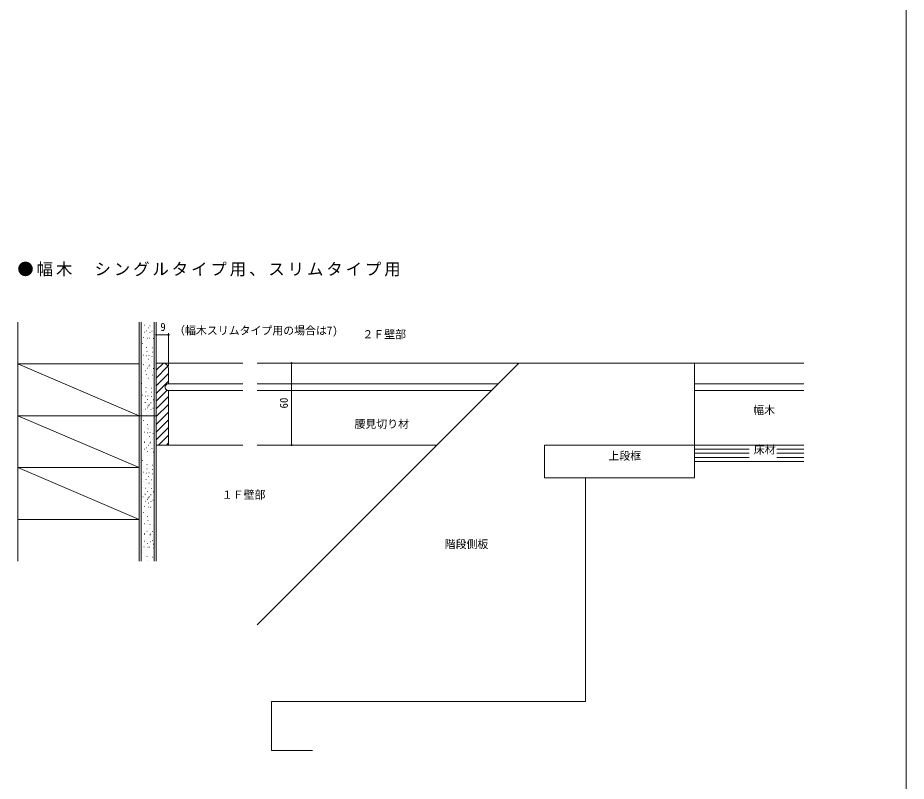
# Model space of a CAD drawing. Units: millimetres, scale not verified. Extents: x -1682 to -296, y -1188 to 1055.
# Drawn here: x -947 to -296, y -153 to 406 of the extents above; entities that cross this region are included whole.
import ezdxf
from ezdxf.enums import TextEntityAlignment as Align

# ---------------------------------------------------------------- set-up
doc = ezdxf.new("R2010")
doc.units = ezdxf.units.MM
doc.header["$LTSCALE"] = 4
doc.layers.add('0-1_USER1', color=4, linetype='Continuous')
for name, color, linetype, lineweight in [('0-2_YKK_ZWAK', 7, 'Continuous', 9), ('0-3_YKK_D', 6, 'Continuous', 9), ('0-4_YKK_11', 7, 'Continuous', 9), ('0-5_YSS_K', 3, 'Continuous', 9)]:
    doc.layers.add(name, color=color, linetype=linetype, lineweight=lineweight)
doc.styles.add('ＭＳ ゴシック', font='')
doc.styles.get('ＭＳ ゴシック').set_extended_font_data('MS Gothic')

msp = doc.modelspace()

# ---------------------------------------------------------------- linework, layer by layer
at = {"layer": '0-2_YKK_ZWAK'}
msp.add_line((-296, 996), (-296, -1188), dxfattribs=at)
at = {"layer": '0-3_YKK_D'}
for p, q in [((-844.867, 174.132), (-844.017, 174.132)), ((-838.417, 174.132), (-844.017, 174.132)), ((-837.567, 174.132), (-838.417, 174.132)), ((-836.717, 151.211), (-836.717, 175.132)), ((-767.434, 153.211), (-745.508, 153.211)), ((-746.507, 152.361), (-746.507, 151.511)), ((-746.507, 151.511), (-746.507, 94.911)), ((-763.561, 93.211), (-745.508, 93.211)), ((-746.507, 94.061), (-746.507, 94.911))]:
    msp.add_line(p, q, dxfattribs=at)
for centre, start, end in [((-845.717, 174.132), 0, 180), ((-845.717, 174.132), 180, 0), ((-836.717, 174.132), 0, 180), ((-836.717, 174.132), 180, 0), ((-746.507, 153.211), 90, 270), ((-746.507, 153.211), 270, 90), ((-746.507, 93.211), 90, 270), ((-746.507, 93.211), 270, 90)]:
    msp.add_arc(centre, 0.425, start, end, dxfattribs=at)
at = {"layer": '0-4_YKK_11'}
for p, q in [((-845.717, 153.211), (-840.716, 153.211)), ((-845.717, 93.211), (-845.717, 153.211)), ((-845.717, 148.011), (-840.522, 153.206)), ((-845.717, 142.355), (-837.117, 150.955)), ((-845.717, 136.698), (-836.717, 145.698)), ((-836.717, 149.211), (-836.717, 138.211)), ((-845.717, 131.041), (-836.717, 140.041)), ((-845.717, 125.384), (-837.692, 133.409)), ((-836.717, 133.211), (-836.717, 93.211)), ((-845.717, 119.727), (-836.717, 128.727)), ((-845.717, 114.07), (-836.717, 123.07)), ((-845.717, 108.414), (-836.717, 117.414)), ((-845.717, 102.757), (-836.717, 111.757)), ((-845.717, 97.1), (-836.717, 106.1)), ((-843.948, 93.211), (-836.717, 100.443)), ((-836.717, 93.211), (-845.717, 93.211)), ((-838.291, 93.211), (-836.717, 94.786))]:
    msp.add_line(p, q, dxfattribs=at)
for centre, radius, start, end in [((-840.716, 149.211), 4, 0, 89.99998), ((-836.717, 135.711), 2.5, 89.99998, 270)]:
    msp.add_arc(centre, radius, start, end, dxfattribs=at)
at = {"layer": '0-5_YSS_K'}
for p, q in [((-947.217, 8.211), (-947.217, 183.211)), ((-858.217, 8.211), (-858.217, 183.211)), ((-856.717, 183.211), (-856.717, 8.211)), ((-847.217, 8.211), (-847.217, 183.211)), ((-845.717, 8.211), (-845.717, 183.211)), ((-854.582, 181), (-854.382, 181)), ((-854.582, 176.066), (-854.382, 176.066)), ((-853.124, 177.075), (-852.924, 177.075)), ((-851.442, 179.094), (-851.242, 179.094)), ((-850.421, 180.643), (-850.221, 180.643)), ((-848.964, 176.718), (-848.764, 176.718)), ((-847.281, 178.737), (-847.081, 178.737)), ((-855.031, 172.029), (-854.831, 172.029)), ((-852.227, 174.384), (-852.027, 174.384)), ((-852.115, 171.692), (-851.915, 171.692)), ((-850.87, 171.672), (-850.67, 171.672)), ((-850.421, 175.709), (-850.221, 175.709)), ((-848.066, 174.027), (-847.867, 174.027)), ((-847.954, 171.336), (-847.754, 171.336)), ((-855.816, 167.767), (-855.616, 167.767)), ((-852.788, 164.852), (-852.588, 164.852)), ((-848.627, 164.495), (-848.427, 164.495)), ((-855.367, 159.244), (-855.167, 159.244)), ((-853.012, 158.572), (-852.812, 158.572)), ((-852.676, 161.712), (-852.476, 161.712)), ((-851.207, 158.888), (-851.006, 158.888)), ((-848.851, 158.215), (-848.652, 158.215)), ((-848.515, 161.355), (-848.315, 161.355)), ((-947.217, 152.711), (-947.217, 114.711)), ((-858.217, 152.711), (-947.217, 152.711)), ((-947.217, 152.711), (-858.217, 114.711)), ((-858.217, 114.711), (-858.217, 152.711)), ((-855.178, 151.527), (-854.978, 151.527)), ((-855.031, 152.179), (-854.831, 152.179)), ((-853.461, 153.974), (-853.261, 153.974)), ((-851.554, 156.104), (-851.354, 156.104)), ((-851.218, 151.17), (-851.018, 151.17)), ((-851.018, 151.17), (-850.818, 151.17)), ((-850.87, 151.823), (-850.67, 151.823)), ((-849.3, 153.617), (-849.1, 153.617)), ((-847.394, 155.748), (-847.194, 155.748)), ((-840.716, 153.211), (-782.321, 153.211)), ((-579.845, 153.211), (-771.706, -38.65)), ((-771.706, 153.211), (-371, 153.211)), ((-451.141, 69.211), (-451.141, 153.211)), ((-855.178, 146.592), (-854.978, 146.592)), ((-853.72, 147.602), (-853.52, 147.602)), ((-852.823, 144.91), (-852.623, 144.91)), ((-852.038, 149.62), (-851.838, 149.62)), ((-851.018, 146.236), (-850.818, 146.236)), ((-849.56, 147.245), (-849.36, 147.245)), ((-848.663, 144.554), (-848.463, 144.554)), ((-847.878, 149.264), (-847.678, 149.264)), ((-856.412, 138.294), (-856.212, 138.294)), ((-855.627, 142.555), (-855.427, 142.555)), ((-852.711, 142.219), (-852.511, 142.219)), ((-851.466, 142.199), (-851.266, 142.199)), ((-848.551, 141.862), (-848.35, 141.862)), ((-836.717, 138.211), (-782.321, 138.211)), ((-771.706, 138.211), (-594.845, 138.211)), ((-451.141, 138.211), (-371, 138.211)), ((-853.384, 135.378), (-853.184, 135.378)), ((-853.272, 132.238), (-853.072, 132.238)), ((-849.223, 135.022), (-849.023, 135.022)), ((-849.111, 131.882), (-848.911, 131.882)), ((-836.717, 133.211), (-782.321, 133.211)), ((-771.706, 133.211), (-599.845, 133.211)), ((-451.141, 133.211), (-371, 133.211)), ((-855.963, 129.771), (-855.763, 129.771)), ((-854.057, 124.5), (-853.857, 124.5)), ((-853.857, 124.5), (-853.657, 124.5)), ((-853.608, 129.098), (-853.408, 129.098)), ((-852.15, 126.631), (-851.95, 126.631)), ((-851.803, 129.414), (-851.603, 129.414)), ((-849.896, 124.144), (-849.696, 124.144)), ((-849.696, 124.144), (-849.496, 124.144)), ((-849.448, 128.742), (-849.248, 128.742)), ((-847.99, 126.274), (-847.79, 126.274)), ((-855.627, 122.706), (-855.427, 122.706)), ((-853.857, 119.566), (-853.657, 119.566)), ((-852.399, 120.575), (-852.199, 120.575)), ((-851.814, 121.697), (-851.614, 121.697)), ((-851.502, 117.884), (-851.302, 117.884)), ((-851.466, 122.349), (-851.266, 122.349)), ((-850.717, 122.594), (-850.517, 122.594)), ((-849.696, 119.209), (-849.496, 119.209)), ((-848.238, 120.219), (-848.038, 120.219)), ((-947.217, 114.711), (-947.217, 76.711)), ((-947.217, 114.711), (-858.217, 76.711)), ((-858.217, 76.711), (-858.217, 114.711)), ((-855.09, 111.268), (-854.89, 111.268)), ((-852.063, 108.352), (-851.863, 108.352)), ((-851.95, 105.212), (-851.75, 105.212)), ((-854.642, 102.745), (-854.442, 102.745)), ((-852.287, 102.072), (-852.087, 102.072)), ((-850.829, 99.605), (-850.629, 99.605)), ((-850.481, 102.388), (-850.281, 102.388)), ((-848.126, 101.715), (-847.926, 101.715)), ((-854.453, 95.027), (-854.253, 95.027)), ((-854.305, 95.68), (-854.105, 95.68)), ((-852.735, 97.474), (-852.535, 97.474)), ((-851.313, 93.121), (-851.113, 93.121)), ((-850.492, 94.67), (-850.292, 94.67)), ((-850.292, 94.67), (-850.092, 94.67)), ((-850.145, 95.323), (-849.945, 95.323)), ((-848.575, 97.117), (-848.375, 97.117)), ((-840.716, 93.211), (-782.321, 93.211)), ((-771.706, 93.211), (-639.845, 93.211)), ((-561.141, 69.211), (-561.141, 93.211)), ((-451.141, 93.211), (-561.141, 93.211)), ((-371, 93.211), (-451.141, 93.211)), ((-854.902, 86.056), (-854.701, 86.056)), ((-854.453, 90.093), (-854.253, 90.093)), ((-852.995, 91.102), (-852.795, 91.102)), ((-852.098, 88.411), (-851.898, 88.411)), ((-851.986, 85.719), (-851.786, 85.719)), ((-850.741, 85.699), (-850.541, 85.699)), ((-850.292, 89.736), (-850.092, 89.736)), ((-848.835, 90.745), (-848.635, 90.745)), ((-847.937, 88.054), (-847.737, 88.054)), ((-847.825, 85.363), (-847.625, 85.363)), ((-451.141, 90.211), (-411.071, 90.211)), ((-451.141, 87.211), (-411.071, 87.211)), ((-390.94, 90.211), (-371, 90.211)), ((-390.94, 87.211), (-371, 87.211)), ((-855.687, 81.794), (-855.487, 81.794)), ((-852.659, 78.878), (-852.459, 78.878)), ((-848.498, 78.522), (-848.298, 78.522)), ((-451.141, 84.211), (-411.071, 84.211)), ((-371, 81.211), (-451.141, 81.211)), ((-390.94, 84.211), (-371, 84.211)), ((-947.217, 76.711), (-947.217, 38.711)), ((-947.217, 76.711), (-858.217, 38.711)), ((-858.217, 38.711), (-858.217, 76.711)), ((-855.238, 73.271), (-855.038, 73.271)), ((-852.883, 72.599), (-852.683, 72.599)), ((-852.547, 75.738), (-852.347, 75.738)), ((-851.077, 72.915), (-850.877, 72.915)), ((-848.722, 72.242), (-848.523, 72.242)), ((-848.386, 75.382), (-848.186, 75.382)), ((-854.902, 66.206), (-854.701, 66.206)), ((-853.332, 68.001), (-853.132, 68.001)), ((-853.332, 68.001), (-853.132, 68.001)), ((-851.425, 70.131), (-851.225, 70.131)), ((-851.089, 65.197), (-850.889, 65.197)), ((-850.741, 65.85), (-850.541, 65.85)), ((-849.171, 67.644), (-848.971, 67.644)), ((-849.171, 67.644), (-848.971, 67.644)), ((-847.265, 69.775), (-847.065, 69.775)), ((-561.141, 69.211), (-451.141, 69.211)), ((-561.141, 69.211), (-531.141, 69.211)), ((-531.141, -94.789), (-531.141, 69.211)), ((-855.911, 62.393), (-855.711, 62.393)), ((-853.556, 61.721), (-853.356, 61.721)), ((-853.219, 64.861), (-853.019, 64.861)), ((-852.098, 59.253), (-851.898, 59.253)), ((-851.75, 62.037), (-851.55, 62.037)), ((-849.395, 61.364), (-849.195, 61.364)), ((-849.059, 64.504), (-848.859, 64.504)), ((-847.937, 58.897), (-847.737, 58.897)), ((-855.574, 55.328), (-855.374, 55.328)), ((-854.004, 57.123), (-853.804, 57.123)), ((-853.804, 57.123), (-853.604, 57.123)), ((-853.804, 52.189), (-853.604, 52.189)), ((-852.347, 53.198), (-852.147, 53.198)), ((-851.762, 54.319), (-851.562, 54.319)), ((-851.414, 54.972), (-851.214, 54.972)), ((-850.664, 55.216), (-850.464, 55.216)), ((-849.844, 56.766), (-849.644, 56.766)), ((-849.644, 56.766), (-849.444, 56.766)), ((-848.186, 52.841), (-847.986, 52.841)), ((-854.253, 48.151), (-854.053, 48.151)), ((-851.449, 50.506), (-851.249, 50.506)), ((-851.337, 47.815), (-851.137, 47.815)), ((-850.092, 47.795), (-849.892, 47.795)), ((-849.644, 51.832), (-849.444, 51.832)), ((-855.038, 43.89), (-854.838, 43.89)), ((-852.01, 40.974), (-851.81, 40.974)), ((-947.217, 38.711), (-858.217, 38.711)), ((-854.589, 35.367), (-854.389, 35.367)), ((-852.234, 34.694), (-852.034, 34.694)), ((-851.898, 37.834), (-851.698, 37.834)), ((-850.429, 35.01), (-850.229, 35.01)), ((-848.074, 34.338), (-847.874, 34.338)), ((-854.401, 27.649), (-854.201, 27.649)), ((-854.253, 28.302), (-854.053, 28.302)), ((-852.683, 30.096), (-852.483, 30.096)), ((-850.777, 32.227), (-850.577, 32.227)), ((-850.44, 27.293), (-850.24, 27.293)), ((-850.24, 27.293), (-850.04, 27.293)), ((-850.092, 27.945), (-849.892, 27.945)), ((-848.523, 29.74), (-848.322, 29.74)), ((-854.401, 22.715), (-854.201, 22.715)), ((-852.943, 23.724), (-852.743, 23.724)), ((-852.046, 21.033), (-851.846, 21.033)), ((-851.261, 25.743), (-851.061, 25.743)), ((-850.24, 22.359), (-850.04, 22.359)), ((-848.782, 23.368), (-848.582, 23.368)), ((-847.885, 20.676), (-847.685, 20.676)), ((-855.634, 14.417), (-855.434, 14.417)), ((-854.849, 18.678), (-854.649, 18.678)), ((-851.934, 18.342), (-851.733, 18.342)), ((-850.689, 18.321), (-850.489, 18.321)), ((-847.773, 17.985), (-847.573, 17.985)), ((-852.606, 11.501), (-852.406, 11.501)), ((-852.494, 8.361), (-852.294, 8.361)), ((-848.446, 11.144), (-848.246, 11.144)), ((-531.141, -94.789), (-761.141, -94.789))]:
    msp.add_line(p, q, dxfattribs=at)
for points in [[(-845.717, 114.711), (-947.217, 114.711), (-858.217, 114.711)], [(-858.217, 76.711), (-947.217, 76.711), (-858.217, 76.711)], [(-761.141, -94.789), (-761.141, -130.789), (-731.141, -130.789)]]:
    msp.add_lwpolyline(points, dxfattribs=at)

# ---------------------------------------------------------------- texts
at = {"layer": '0-1_USER1', "color": 7, "insert": (-947.567, 216.798), "char_height": 8.798, "attachment_point": 7, "style": 'ＭＳ ゴシック'}
msp.add_mtext('\\T1.18;●幅木\\~\\~シングルタイプ用、スリムタイプ用', dxfattribs=at)
at = {"layer": '0-3_YKK_D', "color": 4, "style": 'ＭＳ ゴシック'}
msp.add_text('9', height=5.865, dxfattribs=at).set_placement((-842.752, 175.132), align=Align.BOTTOM_LEFT)
msp.add_text('60', height=5.865, rotation=90, dxfattribs=at).set_placement((-747.507, 120.044), align=Align.BOTTOM_LEFT)
at = {"layer": '0-5_YSS_K', "color": 4, "style": 'ＭＳ ゴシック'}
for s, p in [('（幅木スリムタイプ用の場合は7)', (-832.646, 172.473)), ('２Ｆ壁部', (-694.629, 169.683)), ('幅木', (-408.152, 114.097)), ('腰見切り材', (-700.436, 104.026)), ('床材', (-407.697, 85.2)), ('上段框', (-514.299, 80.623)), ('１Ｆ壁部', (-797.699, 52.113)), ('階段側板', (-634.352, 15.842))]:
    msp.add_text(s, height=5.865, dxfattribs=at).set_placement(p, align=Align.BOTTOM_LEFT)

doc.saveas('drawing.dxf')
